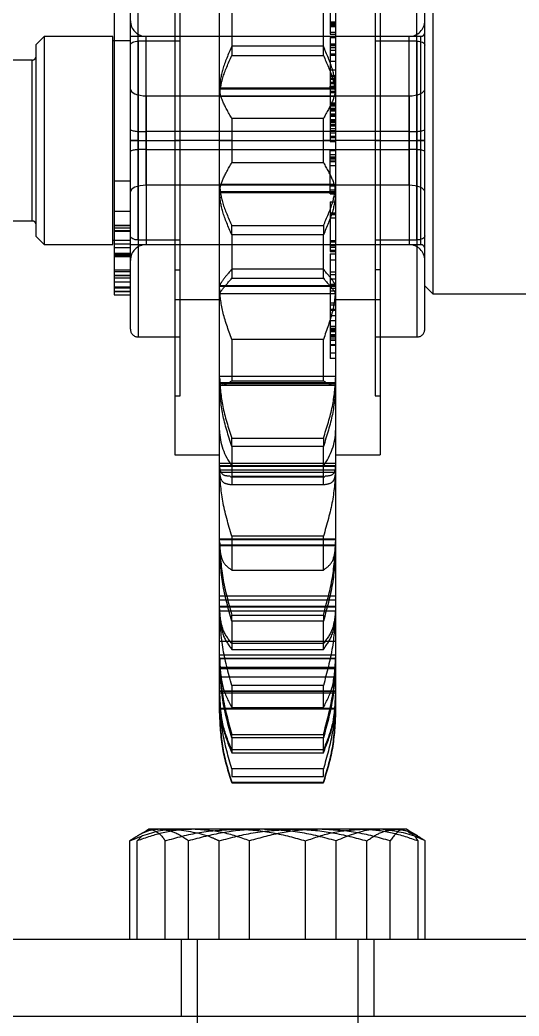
# Model space of a CAD drawing. Header units: metres. Extents: x 0 to 21025, y 0 to 14850.
# Drawn here: x 8616.1 to 8647.1, y 13042.7 to 13104.6 of the extents above; entities that cross this region are included whole.
import ezdxf

# ---------------------------------------------------------------- set-up
doc = ezdxf.new("R2010")
doc.units = ezdxf.units.M
doc.header["$LTSCALE"] = 25
doc.linetypes.add('HIDDEN2', pattern=[4.7625, 3.175, -1.5875])
doc.layers.add('SL4', color=4, linetype='Continuous')
doc.layers.add('ST1', color=7, linetype='HIDDEN2')

msp = doc.modelspace()

# ---------------------------------------------------------------- linework, layer by layer
at = {"layer": 'SL4'}
msp.add_line((8599.911, 13042.681), (8884.386, 13042.681), dxfattribs=at)
at = {"layer": 'ST1'}
for p, q in [((8625.774, 13116.665), (8625.774, 13087.227)), ((8638.524, 13116.665), (8638.524, 13087.227)), ((8626.092, 13089.082), (8626.092, 13113.001)), ((8638.205, 13113.001), (8638.205, 13089.082)), ((8623.492, 13090.937), (8623.492, 13109.336)), ((8623.492, 13097.121), (8623.492, 13109.336)), ((8640.805, 13090.937), (8640.805, 13109.336)), ((8640.805, 13097.121), (8640.805, 13109.336)), ((8623.004, 13091.185), (8623.004, 13108.848)), ((8641.294, 13091.185), (8641.294, 13108.848)), ((8628.544, 13099.906), (8628.544, 13106.148)), ((8635.754, 13106.148), (8635.754, 13099.906)), ((8641.794, 13106.646), (8641.794, 13092.299)), ((8635.419, 13106.061), (8635.419, 13103.731)), ((8622.004, 13105.245), (8622.004, 13090.001)), ((8629.305, 13105.12), (8629.305, 13102.415)), ((8634.992, 13102.415), (8634.992, 13105.12)), ((8635.419, 13104.494), (8635.754, 13104.494)), ((8635.419, 13104.419), (8635.754, 13104.419)), ((8635.419, 13104.35), (8635.754, 13104.35)), ((8635.419, 13104.292), (8635.754, 13104.292)), ((8635.419, 13104.219), (8635.754, 13104.219)), ((8635.419, 13103.862), (8635.754, 13103.862)), ((8635.419, 13103.731), (8635.754, 13103.731)), ((8617.649, 13103.596), (8617.149, 13103.096)), ((8617.149, 13094.096), (8617.149, 13103.096)), ((8617.649, 13103.596), (8617.649, 13093.843)), ((8621.904, 13103.596), (8617.649, 13103.596)), ((8621.904, 13090.646), (8621.904, 13103.596)), ((8623.004, 13103.321), (8621.904, 13103.321)), ((8623.004, 13103.321), (8622.004, 13103.321)), ((8641.044, 13103.596), (8623.004, 13103.596)), ((8626.092, 13103.305), (8623.492, 13103.305)), ((8623.492, 13103.305), (8623.492, 13084.907)), ((8640.316, 13103.596), (8623.981, 13103.596)), ((8623.981, 13096.557), (8623.981, 13103.593)), ((8623.981, 13094.342), (8623.981, 13103.575)), ((8635.419, 13103.534), (8635.419, 13102.908)), ((8635.419, 13103.534), (8635.754, 13103.534)), ((8635.419, 13103.137), (8635.754, 13103.137)), ((8635.419, 13103.07), (8635.754, 13103.07)), ((8635.419, 13103.019), (8635.754, 13103.019)), ((8640.805, 13103.305), (8638.205, 13103.305)), ((8640.316, 13096.557), (8640.316, 13103.593)), ((8640.316, 13094.342), (8640.316, 13103.575)), ((8640.805, 13103.305), (8640.805, 13084.907)), ((8641.044, 13090.664), (8641.044, 13103.579)), ((8641.044, 13090.693), (8641.044, 13103.549)), ((8634.992, 13102.988), (8629.305, 13102.988)), ((8629.305, 13102.415), (8634.992, 13102.415)), ((8635.419, 13102.908), (8635.419, 13102.514)), ((8635.419, 13102.908), (8635.754, 13102.908)), ((8635.419, 13102.745), (8635.754, 13102.745)), ((8635.419, 13102.514), (8635.419, 13100.94)), ((8635.419, 13102.514), (8635.754, 13102.514)), ((8635.419, 13102.438), (8635.754, 13102.438)), ((8616.899, 13102.121), (8602.649, 13102.121)), ((8616.899, 13092.133), (8616.899, 13102.11)), ((8616.899, 13092.128), (8616.899, 13102.104)), ((8635.419, 13102.045), (8635.754, 13102.045)), ((8635.419, 13101.517), (8635.754, 13101.517)), ((8635.419, 13101.155), (8635.754, 13101.155)), ((8635.419, 13101.122), (8635.754, 13101.122)), ((8635.419, 13100.996), (8635.754, 13100.996)), ((8635.419, 13100.94), (8635.754, 13100.94)), ((8635.419, 13100.94), (8635.419, 13100.494)), ((8635.419, 13100.753), (8635.754, 13100.753)), ((8635.419, 13100.657), (8635.754, 13100.657)), ((8635.754, 13100.369), (8628.544, 13100.369)), ((8628.544, 13100.286), (8628.544, 13100.315)), ((8635.754, 13100.315), (8628.544, 13100.315)), ((8635.419, 13100.494), (8635.754, 13100.494)), ((8635.419, 13100.457), (8635.419, 13100.494)), ((8635.419, 13100.457), (8635.754, 13100.457)), ((8635.419, 13100.413), (8635.419, 13100.457)), ((8635.419, 13100.413), (8635.419, 13100.183)), ((8635.754, 13100.413), (8635.419, 13100.413)), ((8635.419, 13100.183), (8635.754, 13100.183)), ((8635.419, 13100.183), (8635.419, 13097.067)), ((8635.754, 13100.078), (8635.419, 13100.078)), ((8635.754, 13100.315), (8635.754, 13100.286)), ((8623.981, 13099.9), (8640.316, 13099.9)), ((8623.981, 13099.9), (8623.981, 13090.667)), ((8628.544, 13099.857), (8628.544, 13099.906)), ((8635.754, 13099.857), (8628.544, 13099.857)), ((8628.544, 13093.873), (8628.544, 13099.857)), ((8635.419, 13099.894), (8635.754, 13099.894)), ((8635.419, 13099.47), (8635.754, 13099.47)), ((8635.419, 13099.375), (8635.754, 13099.375)), ((8635.419, 13099.318), (8635.754, 13099.318)), ((8635.419, 13099.296), (8635.754, 13099.296)), ((8635.754, 13099.906), (8635.754, 13099.857)), ((8635.754, 13099.857), (8635.754, 13093.873)), ((8640.316, 13099.9), (8640.316, 13090.667)), ((8635.419, 13099.275), (8635.754, 13099.275)), ((8635.419, 13099.126), (8635.754, 13099.126)), ((8635.419, 13099.082), (8635.754, 13099.082)), ((8635.419, 13099.043), (8635.754, 13099.043)), ((8635.419, 13098.968), (8635.754, 13098.968)), ((8635.419, 13098.774), (8635.754, 13098.774)), ((8635.419, 13098.745), (8635.754, 13098.745)), ((8635.419, 13098.69), (8635.754, 13098.69)), ((8629.305, 13098.493), (8629.305, 13097.121)), ((8634.992, 13098.493), (8629.305, 13098.493)), ((8634.992, 13097.121), (8634.992, 13098.493)), ((8635.419, 13098.641), (8635.754, 13098.641)), ((8635.419, 13098.435), (8635.754, 13098.435)), ((8635.419, 13098.419), (8635.754, 13098.419)), ((8635.419, 13098.418), (8635.754, 13098.418)), ((8635.419, 13098.417), (8635.754, 13098.417)), ((8635.419, 13098.403), (8635.754, 13098.403)), ((8635.419, 13098.34), (8635.754, 13098.34)), ((8635.419, 13098.258), (8635.754, 13098.258)), ((8635.419, 13098.136), (8635.754, 13098.136)), ((8635.419, 13098.107), (8635.754, 13098.107)), ((8635.419, 13098.107), (8635.754, 13098.107)), ((8635.419, 13098.105), (8635.754, 13098.105)), ((8623.981, 13097.686), (8623.981, 13090.65)), ((8640.316, 13097.686), (8623.981, 13097.686)), ((8635.419, 13098.041), (8635.754, 13098.041)), ((8635.419, 13097.861), (8635.754, 13097.861)), ((8635.419, 13097.741), (8635.754, 13097.741)), ((8635.754, 13097.586), (8635.419, 13097.586)), ((8640.316, 13097.686), (8640.316, 13090.65)), ((8623.004, 13097.121), (8623.492, 13097.121)), ((8623.492, 13097.121), (8623.004, 13097.121)), ((8623.492, 13097.121), (8623.492, 13084.906)), ((8623.492, 13097.121), (8626.092, 13097.121)), ((8628.544, 13097.121), (8625.774, 13097.121)), ((8626.092, 13097.121), (8625.774, 13097.121)), ((8628.544, 13097.121), (8629.305, 13097.121)), ((8629.305, 13097.121), (8628.544, 13097.121)), ((8629.305, 13097.121), (8629.305, 13095.75)), ((8629.305, 13097.121), (8634.992, 13097.121)), ((8634.992, 13095.75), (8634.992, 13097.121)), ((8634.992, 13097.121), (8635.754, 13097.121)), ((8635.754, 13097.121), (8634.992, 13097.121)), ((8635.419, 13097.401), (8635.754, 13097.401)), ((8635.754, 13097.297), (8635.419, 13097.297)), ((8635.419, 13097.067), (8635.754, 13097.067)), ((8638.524, 13097.121), (8635.754, 13097.121)), ((8638.205, 13097.121), (8638.524, 13097.121)), ((8638.205, 13097.121), (8640.805, 13097.121)), ((8640.805, 13097.121), (8641.294, 13097.121)), ((8641.294, 13097.121), (8640.805, 13097.121)), ((8640.805, 13097.121), (8640.805, 13084.906)), ((8623.981, 13096.557), (8640.316, 13096.557)), ((8635.419, 13096.106), (8635.419, 13096.506)), ((8635.419, 13096.506), (8635.754, 13096.506)), ((8635.419, 13096.255), (8635.754, 13096.255)), ((8629.305, 13095.75), (8634.992, 13095.75)), ((8635.419, 13096.024), (8635.419, 13096.106)), ((8635.419, 13096.106), (8635.754, 13096.106)), ((8635.419, 13096.024), (8635.754, 13096.024)), ((8635.419, 13095.821), (8635.419, 13096.024)), ((8635.419, 13095.983), (8635.754, 13095.983)), ((8635.419, 13095.855), (8635.754, 13095.855)), ((8635.419, 13094.552), (8635.419, 13095.821)), ((8635.419, 13095.821), (8635.754, 13095.821)), ((8635.419, 13095.572), (8635.754, 13095.572)), ((8622.004, 13094.605), (8623.004, 13094.605)), ((8640.316, 13094.342), (8623.981, 13094.342)), ((8635.754, 13094.385), (8628.544, 13094.385)), ((8635.419, 13094.055), (8635.419, 13094.552)), ((8617.149, 13091.146), (8617.149, 13094.096)), ((8617.649, 13093.843), (8617.649, 13090.646)), ((8628.544, 13093.928), (8628.544, 13093.956)), ((8635.754, 13093.928), (8628.544, 13093.928)), ((8635.754, 13093.873), (8628.544, 13093.873)), ((8628.544, 13093.823), (8628.544, 13093.873)), ((8628.544, 13087.597), (8628.544, 13093.823)), ((8635.419, 13094.301), (8635.754, 13094.301)), ((8635.419, 13094.055), (8635.754, 13094.055)), ((8635.419, 13093.804), (8635.419, 13094.055)), ((8635.419, 13093.804), (8635.754, 13093.804)), ((8635.754, 13093.956), (8635.754, 13093.928)), ((8635.754, 13093.873), (8635.754, 13093.823)), ((8635.754, 13093.823), (8635.754, 13087.597)), ((8635.419, 13093.304), (8635.419, 13090.899)), ((8635.419, 13093.304), (8635.754, 13093.304)), ((8622.004, 13092.731), (8623.004, 13092.731)), ((8635.419, 13092.617), (8635.754, 13092.617)), ((8635.419, 13092.596), (8635.754, 13092.596)), ((8635.419, 13092.512), (8635.754, 13092.512)), ((8602.649, 13092.121), (8616.899, 13092.121)), ((8635.419, 13092.308), (8635.754, 13092.308)), ((8641.794, 13092.299), (8641.794, 13087.596)), ((8622.004, 13091.858), (8623.004, 13091.858)), ((8623.004, 13091.811), (8622.004, 13091.811)), ((8622.004, 13091.694), (8623.004, 13091.694)), ((8622.004, 13091.534), (8623.004, 13091.534)), ((8622.004, 13091.494), (8623.004, 13091.494)), ((8629.305, 13091.254), (8629.305, 13091.827)), ((8629.305, 13091.827), (8634.992, 13091.827)), ((8629.305, 13091.254), (8629.305, 13088.556)), ((8634.992, 13091.254), (8629.305, 13091.254)), ((8634.992, 13091.827), (8634.992, 13091.254)), ((8634.992, 13088.556), (8634.992, 13091.254)), ((8617.149, 13091.146), (8617.649, 13090.646)), ((8617.649, 13090.646), (8621.904, 13090.646)), ((8621.904, 13090.921), (8623.004, 13090.921)), ((8622.004, 13090.923), (8623.004, 13090.923)), ((8622.004, 13090.921), (8623.004, 13090.921)), ((8622.004, 13090.701), (8623.004, 13090.701)), ((8623.004, 13085.395), (8623.004, 13091.185)), ((8623.004, 13090.646), (8641.044, 13090.646)), ((8623.492, 13090.937), (8626.092, 13090.937)), ((8623.981, 13090.646), (8640.316, 13090.646)), ((8635.419, 13090.899), (8635.754, 13090.899)), ((8635.419, 13090.899), (8635.419, 13090.814)), ((8635.419, 13090.814), (8635.754, 13090.814)), ((8635.419, 13090.814), (8635.419, 13090.584)), ((8638.205, 13090.937), (8640.805, 13090.937)), ((8641.294, 13085.395), (8641.294, 13091.185)), ((8623.004, 13090.444), (8622.004, 13090.444)), ((8622.004, 13090.111), (8623.004, 13090.111)), ((8623.004, 13090.035), (8622.004, 13090.035)), ((8635.419, 13090.584), (8635.419, 13090.5)), ((8635.419, 13090.584), (8635.754, 13090.584)), ((8635.419, 13090.5), (8635.754, 13090.5)), ((8635.419, 13090.5), (8635.419, 13090.296)), ((8635.419, 13090.296), (8635.754, 13090.296)), ((8635.419, 13090.296), (8635.419, 13090.211)), ((8635.419, 13090.211), (8635.754, 13090.211)), ((8635.419, 13090.08), (8635.419, 13089.702)), ((8635.419, 13090.08), (8635.754, 13090.08)), ((8622.004, 13090.001), (8623.004, 13090.001)), ((8622.004, 13090.001), (8622.004, 13089.09)), ((8622.004, 13089.919), (8623.004, 13089.919)), ((8635.419, 13089.702), (8635.419, 13088.795)), ((8635.419, 13089.702), (8635.754, 13089.702)), ((8622.004, 13089.09), (8623.004, 13089.09)), ((8622.004, 13089.09), (8622.004, 13088.03)), ((8622.004, 13088.972), (8623.004, 13088.972)), ((8625.774, 13089.082), (8626.092, 13089.082)), ((8626.092, 13081.242), (8626.092, 13089.082)), ((8634.992, 13089.122), (8629.305, 13089.122)), ((8635.419, 13088.956), (8635.754, 13088.956)), ((8635.419, 13088.795), (8635.419, 13088.193)), ((8635.419, 13088.795), (8635.754, 13088.795)), ((8638.524, 13089.082), (8638.205, 13089.082)), ((8638.205, 13089.082), (8638.205, 13081.242)), ((8622.004, 13088.744), (8623.004, 13088.744)), ((8622.004, 13088.719), (8623.004, 13088.719)), ((8622.004, 13088.588), (8623.004, 13088.588)), ((8622.004, 13088.335), (8623.004, 13088.335)), ((8629.305, 13088.556), (8634.992, 13088.556)), ((8635.419, 13088.511), (8635.754, 13088.511)), ((8635.419, 13088.193), (8635.419, 13087.765)), ((8635.419, 13088.193), (8635.754, 13088.193)), ((8622.004, 13088.03), (8623.004, 13088.03)), ((8622.004, 13088.03), (8622.004, 13087.741)), ((8622.004, 13087.971), (8623.004, 13087.971)), ((8622.004, 13087.76), (8623.004, 13087.76)), ((8622.004, 13087.741), (8622.004, 13087.524)), ((8622.004, 13087.741), (8623.004, 13087.741)), ((8635.754, 13088.088), (8628.544, 13088.088)), ((8628.544, 13087.965), (8628.544, 13088.035)), ((8635.754, 13088.035), (8628.544, 13088.035)), ((8628.544, 13087.592), (8628.544, 13087.597)), ((8635.754, 13087.592), (8628.544, 13087.592)), ((8628.544, 13081.984), (8628.544, 13087.592)), ((8635.419, 13087.949), (8635.754, 13087.949)), ((8635.419, 13087.765), (8635.419, 13086.914)), ((8635.419, 13087.765), (8635.754, 13087.765)), ((8635.754, 13088.035), (8635.754, 13087.965)), ((8635.754, 13087.597), (8635.754, 13087.592)), ((8635.754, 13087.592), (8635.754, 13081.984)), ((8641.294, 13088.096), (8641.794, 13087.596)), ((8641.794, 13087.596), (8842.504, 13087.596)), ((8622.004, 13087.524), (8623.004, 13087.524)), ((8625.774, 13087.227), (8628.544, 13087.227)), ((8625.774, 13087.227), (8625.774, 13077.577)), ((8635.419, 13087.021), (8635.754, 13087.021)), ((8635.419, 13086.914), (8635.754, 13086.914)), ((8635.419, 13086.914), (8635.419, 13083.568)), ((8635.754, 13087.227), (8638.524, 13087.227)), ((8638.524, 13087.227), (8638.524, 13077.577)), ((8635.419, 13086.643), (8635.754, 13086.643)), ((8635.419, 13086.58), (8635.754, 13086.58)), ((8635.419, 13086.232), (8635.754, 13086.232)), ((8635.419, 13085.935), (8635.754, 13085.935)), ((8635.419, 13085.575), (8635.754, 13085.575)), ((8635.419, 13085.452), (8635.754, 13085.452)), ((8635.419, 13085.395), (8635.754, 13085.395)), ((8635.419, 13085.331), (8635.754, 13085.331)), ((8635.419, 13085.308), (8635.754, 13085.308)), ((8635.419, 13085.242), (8635.754, 13085.242)), ((8635.419, 13085.051), (8635.754, 13085.051)), ((8623.492, 13084.906), (8626.092, 13084.906)), ((8629.305, 13084.758), (8629.305, 13082.18)), ((8634.992, 13084.758), (8629.305, 13084.758)), ((8634.992, 13082.18), (8634.992, 13084.758)), ((8635.419, 13084.972), (8635.754, 13084.972)), ((8635.419, 13084.948), (8635.754, 13084.948)), ((8635.419, 13084.846), (8635.754, 13084.846)), ((8635.419, 13084.738), (8635.754, 13084.738)), ((8635.419, 13084.726), (8635.754, 13084.726)), ((8635.419, 13084.723), (8635.754, 13084.723)), ((8635.419, 13084.701), (8635.754, 13084.701)), ((8635.419, 13084.444), (8635.754, 13084.444)), ((8635.419, 13084.44), (8635.754, 13084.44)), ((8638.205, 13084.906), (8640.805, 13084.906)), ((8635.419, 13084.388), (8635.754, 13084.388)), ((8635.754, 13083.903), (8635.419, 13083.903)), ((8635.754, 13083.568), (8635.419, 13083.568)), ((8635.754, 13082.45), (8628.544, 13082.45)), ((8628.544, 13081.895), (8628.544, 13082.061)), ((8635.754, 13082.061), (8628.544, 13082.061)), ((8635.754, 13082.033), (8628.544, 13082.033)), ((8635.754, 13081.984), (8628.544, 13081.984)), ((8628.544, 13081.895), (8628.544, 13081.984)), ((8629.305, 13082.18), (8634.992, 13082.18)), ((8635.754, 13081.984), (8635.754, 13081.895)), ((8628.541, 13081.902), (8635.756, 13081.902)), ((8628.544, 13079.095), (8628.544, 13081.895)), ((8635.754, 13081.895), (8635.754, 13079.095)), ((8625.774, 13081.242), (8626.092, 13081.242)), ((8638.205, 13081.242), (8638.524, 13081.242)), ((8628.544, 13076.437), (8628.544, 13079.095)), ((8635.754, 13079.095), (8635.754, 13076.437)), ((8629.305, 13078.096), (8629.305, 13078.607)), ((8629.305, 13078.607), (8634.992, 13078.607)), ((8634.992, 13078.607), (8634.992, 13078.096)), ((8629.305, 13078.096), (8629.305, 13076.901)), ((8634.992, 13078.096), (8629.305, 13078.096)), ((8634.992, 13076.901), (8634.992, 13078.096)), ((8625.774, 13077.577), (8628.544, 13077.577)), ((8635.754, 13077.039), (8628.544, 13077.039)), ((8635.754, 13077.577), (8638.524, 13077.577)), ((8635.754, 13076.896), (8628.544, 13076.896)), ((8635.754, 13076.851), (8628.544, 13076.851)), ((8628.544, 13076.748), (8628.544, 13076.851)), ((8628.544, 13076.851), (8628.544, 13076.748)), ((8635.754, 13076.633), (8628.544, 13076.633)), ((8635.754, 13076.476), (8628.544, 13076.476)), ((8628.544, 13071.92), (8628.544, 13076.437)), ((8629.305, 13076.901), (8634.992, 13076.901)), ((8629.305, 13076.901), (8629.305, 13075.73)), ((8634.992, 13075.73), (8634.992, 13076.901)), ((8635.754, 13076.851), (8635.754, 13076.748)), ((8635.754, 13076.748), (8635.754, 13076.851)), ((8635.754, 13076.437), (8635.754, 13071.92)), ((8629.222, 13076.217), (8635.076, 13076.217)), ((8634.992, 13076.221), (8629.305, 13076.221)), ((8629.305, 13075.73), (8634.992, 13075.73)), ((8635.754, 13072.325), (8628.544, 13072.325)), ((8635.754, 13072.285), (8628.544, 13072.285)), ((8629.305, 13072.514), (8629.305, 13070.413)), ((8634.992, 13072.514), (8629.305, 13072.514)), ((8634.992, 13070.413), (8634.992, 13072.514)), ((8635.754, 13071.959), (8628.544, 13071.959)), ((8628.544, 13071.899), (8628.544, 13071.959)), ((8635.754, 13071.92), (8628.544, 13071.92)), ((8628.544, 13071.805), (8628.544, 13071.92)), ((8628.544, 13067.771), (8628.544, 13071.805)), ((8635.754, 13071.805), (8635.754, 13071.959)), ((8635.754, 13071.92), (8635.754, 13071.805)), ((8635.754, 13071.805), (8635.754, 13067.771)), ((8629.305, 13070.413), (8634.992, 13070.413)), ((8635.754, 13068.799), (8628.544, 13068.799)), ((8635.754, 13068.534), (8628.544, 13068.534)), ((8635.754, 13068.144), (8628.544, 13068.144)), ((8635.754, 13068.112), (8628.544, 13068.112)), ((8635.754, 13067.85), (8628.544, 13067.85)), ((8628.544, 13064.896), (8628.544, 13067.771)), ((8635.754, 13067.771), (8635.754, 13064.896)), ((8629.305, 13067.232), (8629.305, 13067.619)), ((8629.305, 13067.619), (8634.992, 13067.619)), ((8634.992, 13067.232), (8629.305, 13067.232)), ((8629.305, 13067.232), (8629.305, 13065.484)), ((8634.992, 13067.619), (8634.992, 13067.232)), ((8634.992, 13065.484), (8634.992, 13067.232)), ((8635.754, 13065.97), (8628.544, 13065.97)), ((8634.992, 13065.841), (8629.305, 13065.841)), ((8629.305, 13065.484), (8634.992, 13065.484)), ((8635.754, 13065.115), (8628.544, 13065.115)), ((8628.544, 13064.919), (8628.544, 13064.824)), ((8635.754, 13064.919), (8628.544, 13064.919)), ((8628.544, 13064.824), (8628.544, 13064.919)), ((8635.754, 13064.896), (8628.544, 13064.896)), ((8628.544, 13064.768), (8628.544, 13064.896)), ((8628.544, 13062.646), (8628.544, 13064.768)), ((8635.754, 13064.896), (8635.754, 13064.768)), ((8635.754, 13064.768), (8635.754, 13062.646)), ((8635.754, 13064.365), (8628.544, 13064.365)), ((8635.754, 13064.273), (8628.544, 13064.273)), ((8635.754, 13063.762), (8628.544, 13063.762)), ((8635.754, 13062.887), (8628.544, 13062.887)), ((8635.754, 13062.872), (8628.544, 13062.872)), ((8635.754, 13062.755), (8628.544, 13062.755)), ((8634.992, 13063.238), (8629.305, 13063.238)), ((8629.305, 13063.238), (8629.305, 13061.867)), ((8634.992, 13061.867), (8634.992, 13063.238)), ((8628.544, 13061.759), (8628.544, 13062.646)), ((8635.754, 13062.646), (8635.754, 13061.759)), ((8628.544, 13061.805), (8628.544, 13061.679)), ((8635.754, 13061.805), (8628.544, 13061.805)), ((8635.754, 13061.763), (8628.544, 13061.763)), ((8635.754, 13061.759), (8628.544, 13061.759)), ((8628.544, 13061.633), (8628.544, 13061.759)), ((8628.544, 13061.514), (8628.544, 13061.633)), ((8629.305, 13061.867), (8634.992, 13061.867)), ((8635.754, 13061.679), (8635.754, 13061.805)), ((8635.754, 13061.759), (8635.754, 13061.633)), ((8635.754, 13061.633), (8635.754, 13061.514)), ((8629.305, 13059.974), (8629.305, 13060.19)), ((8629.305, 13060.19), (8634.992, 13060.19)), ((8634.992, 13059.974), (8629.305, 13059.974)), ((8629.305, 13059.974), (8629.305, 13059.054)), ((8634.992, 13060.19), (8634.992, 13059.974)), ((8634.992, 13059.054), (8634.992, 13059.974)), ((8634.992, 13059.233), (8629.305, 13059.233)), ((8629.305, 13059.054), (8634.992, 13059.054)), ((8629.305, 13058.049), (8629.305, 13057.573)), ((8634.992, 13058.049), (8629.305, 13058.049)), ((8634.992, 13057.573), (8634.992, 13058.049)), ((8629.305, 13057.573), (8634.992, 13057.573)), ((8629.305, 13057.196), (8629.305, 13057.216)), ((8629.305, 13057.216), (8634.992, 13057.216)), ((8634.992, 13057.196), (8629.305, 13057.196)), ((8629.305, 13057.196), (8629.305, 13057.181)), ((8629.305, 13057.181), (8634.992, 13057.181)), ((8634.992, 13057.216), (8634.992, 13057.196)), ((8634.992, 13057.181), (8634.992, 13057.196)), ((8624.003, 13054.209), (8623.436, 13053.882)), ((8624.149, 13054.294), (8624.003, 13054.209)), ((8624.292, 13054.294), (8624.149, 13054.294)), ((8629.526, 13054.294), (8624.292, 13054.294)), ((8637.383, 13054.294), (8629.526, 13054.294)), ((8640.149, 13054.294), (8637.383, 13054.294)), ((8640.295, 13054.209), (8640.149, 13054.294)), ((8640.861, 13053.882), (8640.295, 13054.209)), ((8622.977, 13047.444), (8622.977, 13053.579)), ((8623.421, 13053.579), (8623.76, 13053.916)), ((8623.421, 13047.444), (8623.421, 13053.579)), ((8625.162, 13047.444), (8625.162, 13053.579)), ((8626.606, 13047.444), (8626.606, 13053.579)), ((8628.52, 13047.444), (8628.52, 13053.579)), ((8630.408, 13047.444), (8630.408, 13053.579)), ((8633.889, 13047.444), (8633.889, 13053.579)), ((8635.777, 13047.444), (8635.777, 13053.579)), ((8637.691, 13047.444), (8637.691, 13053.579)), ((8639.135, 13047.444), (8639.135, 13053.579)), ((8640.876, 13047.444), (8640.876, 13053.579)), ((8641.32, 13047.444), (8641.32, 13053.579)), ((8672.384, 13047.444), (8610.146, 13047.444)), ((8626.149, 13047.444), (8626.149, 13042.681)), ((8627.149, 13047.444), (8627.149, 13018.272)), ((8637.149, 13018.272), (8637.149, 13047.444)), ((8638.149, 13042.681), (8638.149, 13047.444))]:
    msp.add_line(p, q, dxfattribs=at)
at = {"layer": 'ST1', "flags": 128}
for points in [[(8623.004, 13103.058), (8623.013, 13103.106), (8623.041, 13103.152), (8623.086, 13103.195), (8623.147, 13103.233), (8623.221, 13103.263), (8623.305, 13103.286), (8623.397, 13103.3), (8623.492, 13103.305)], [(8640.805, 13103.305), (8640.9, 13103.3), (8640.992, 13103.286), (8641.076, 13103.263), (8641.15, 13103.233), (8641.211, 13103.195), (8641.256, 13103.152), (8641.284, 13103.106), (8641.294, 13103.058)], [(8623.004, 13100.319), (8623.022, 13100.238), (8623.078, 13100.159), (8623.168, 13100.086), (8623.29, 13100.023), (8623.438, 13099.971), (8623.607, 13099.932), (8623.79, 13099.908), (8623.981, 13099.9)], [(8640.316, 13099.9), (8640.507, 13099.908), (8640.69, 13099.932), (8640.859, 13099.971), (8641.007, 13100.023), (8641.129, 13100.086), (8641.219, 13100.159), (8641.275, 13100.238), (8641.294, 13100.319)], [(8623.981, 13094.342), (8623.79, 13094.334), (8623.607, 13094.31), (8623.438, 13094.272), (8623.29, 13094.219), (8623.168, 13094.156), (8623.078, 13094.083), (8623.022, 13094.005), (8623.004, 13093.923)], [(8641.294, 13093.923), (8641.275, 13094.005), (8641.219, 13094.083), (8641.129, 13094.156), (8641.007, 13094.219), (8640.859, 13094.272), (8640.69, 13094.31), (8640.507, 13094.334), (8640.316, 13094.342)], [(8623.492, 13090.937), (8623.397, 13090.942), (8623.305, 13090.956), (8623.221, 13090.979), (8623.147, 13091.01), (8623.086, 13091.047), (8623.041, 13091.09), (8623.013, 13091.136), (8623.004, 13091.185)], [(8641.294, 13091.185), (8641.284, 13091.136), (8641.256, 13091.09), (8641.211, 13091.047), (8641.15, 13091.01), (8641.076, 13090.979), (8640.992, 13090.956), (8640.9, 13090.942), (8640.805, 13090.937)]]:
    msp.add_lwpolyline(points, dxfattribs=at)
at = {"layer": 'ST1'}
for centre, radius, start, end in [((8623.981, 13104.573), 0.977, 180, 270), ((8640.316, 13104.573), 0.977, 270, 0), ((8641.044, 13103.846), 0.25, 270, 0), ((8616.899, 13102.371), 0.25, 270, 0), ((8623.738, 13100.552), 2.877, 255.20406, 274.83381), ((8640.559, 13100.552), 2.877, 265.16619, 284.79594), ((8623.738, 13093.69), 2.877, 85.16619, 104.79594), ((8640.559, 13093.69), 2.877, 75.20406, 94.83381), ((8616.899, 13091.871), 0.25, 0, 90), ((8623.981, 13089.669), 0.977, 90, 180), ((8640.316, 13089.669), 0.977, 0, 90), ((8641.044, 13090.396), 0.25, 0, 90), ((8623.492, 13085.395), 0.489, 180, 270), ((8640.805, 13085.395), 0.489, 270, 0), ((8632.301, 13079.171), 3.759, 181.16395, 217.14838), ((8631.996, 13079.171), 3.759, 322.85162, 358.83605)]:
    msp.add_arc(centre, radius, start, end, dxfattribs=at)
for points, knots in [([(8629.305, 13102.988), (8629.089, 13102.488), (8628.657, 13101.488), (8628.581, 13100.776), (8628.544, 13100.42)], [0, 0, 0, 0, 0.500152, 1, 1, 1, 1]), ([(8628.544, 13099.906), (8628.581, 13100.251), (8628.657, 13100.942), (8629.089, 13101.924), (8629.305, 13102.415)], [0, 0, 0, 0, 0.49948, 1, 1, 1, 1]), ([(8635.754, 13100.42), (8635.716, 13100.775), (8635.641, 13101.488), (8635.208, 13102.487), (8634.992, 13102.988)], [0, 0, 0, 0, 0.499124, 1, 1, 1, 1]), ([(8634.992, 13102.415), (8635.208, 13101.924), (8635.64, 13100.942), (8635.716, 13100.251), (8635.754, 13099.906)], [0, 0, 0, 0, 0.500513, 1, 1, 1, 1]), ([(8629.305, 13098.493), (8629.089, 13098.874), (8628.657, 13099.635), (8628.581, 13100.069), (8628.544, 13100.286)], [0, 0, 0, 0, 0.500133, 1, 1, 1, 1]), ([(8635.754, 13100.286), (8635.716, 13100.07), (8635.641, 13099.636), (8635.208, 13098.874), (8634.992, 13098.493)], [0, 0, 0, 0, 0.499098, 1, 1, 1, 1]), ([(8628.544, 13093.956), (8628.581, 13094.173), (8628.657, 13094.607), (8629.089, 13095.368), (8629.305, 13095.75)], [0, 0, 0, 0, 0.499098, 1, 1, 1, 1]), ([(8634.992, 13095.75), (8635.208, 13095.369), (8635.64, 13094.607), (8635.716, 13094.173), (8635.754, 13093.956)], [0, 0, 0, 0, 0.500133, 1, 1, 1, 1]), ([(8628.544, 13094.336), (8628.581, 13093.991), (8628.657, 13093.3), (8629.089, 13092.318), (8629.305, 13091.827)], [0, 0, 0, 0, 0.49948, 1, 1, 1, 1]), ([(8629.305, 13091.254), (8629.089, 13091.754), (8628.657, 13092.754), (8628.581, 13093.466), (8628.544, 13093.823)], [0, 0, 0, 0, 0.500152, 1, 1, 1, 1]), ([(8634.992, 13091.827), (8635.208, 13092.318), (8635.64, 13093.3), (8635.716, 13093.991), (8635.754, 13094.336)], [0, 0, 0, 0, 0.500513, 1, 1, 1, 1]), ([(8635.754, 13093.823), (8635.716, 13093.467), (8635.641, 13092.755), (8635.208, 13091.755), (8634.992, 13091.254)], [0, 0, 0, 0, 0.499124, 1, 1, 1, 1]), ([(8629.305, 13089.122), (8629.089, 13088.862), (8628.657, 13088.342), (8628.581, 13088.177), (8628.544, 13088.095)], [0, 0, 0, 0, 0.500529, 1, 1, 1, 1]), ([(8635.754, 13088.095), (8635.716, 13088.177), (8635.64, 13088.342), (8635.208, 13088.862), (8634.992, 13089.122)], [0, 0, 0, 0, 0.499464, 1, 1, 1, 1]), ([(8628.544, 13087.597), (8628.581, 13087.668), (8628.657, 13087.809), (8629.089, 13088.307), (8629.305, 13088.556)], [0, 0, 0, 0, 0.499459, 1, 1, 1, 1]), ([(8634.992, 13088.556), (8635.208, 13088.307), (8635.64, 13087.809), (8635.716, 13087.668), (8635.754, 13087.597)], [0, 0, 0, 0, 0.500534, 1, 1, 1, 1]), ([(8629.305, 13084.758), (8629.089, 13085.353), (8628.657, 13086.543), (8628.581, 13087.491), (8628.544, 13087.965)], [0, 0, 0, 0, 0.500534, 1, 1, 1, 1]), ([(8635.754, 13087.965), (8635.716, 13087.491), (8635.64, 13086.543), (8635.208, 13085.353), (8634.992, 13084.758)], [0, 0, 0, 0, 0.499459, 1, 1, 1, 1]), ([(8628.544, 13082.363), (8628.581, 13081.785), (8628.657, 13080.628), (8629.089, 13079.281), (8629.305, 13078.607)], [0, 0, 0, 0, 0.499427, 1, 1, 1, 1]), ([(8628.7, 13081.935), (8628.713, 13081.925), (8628.782, 13081.867), (8629.07, 13082.04), (8629.305, 13082.18)], [0, 0, 0, 0, 0.183122, 1, 1, 1, 1]), ([(8634.992, 13078.607), (8635.208, 13079.28), (8635.64, 13080.627), (8635.716, 13081.785), (8635.754, 13082.363)], [0, 0, 0, 0, 0.5003717, 1, 1, 1, 1]), ([(8634.992, 13082.18), (8635.227, 13082.04), (8635.515, 13081.868), (8635.584, 13081.925), (8635.597, 13081.935)], [0, 0, 0, 0, 0.815701, 1, 1, 1, 1]), ([(8629.305, 13078.096), (8629.089, 13078.776), (8628.657, 13080.134), (8628.581, 13081.309), (8628.544, 13081.895)], [0, 0, 0, 0, 0.5001333, 1, 1, 1, 1]), ([(8635.754, 13081.895), (8635.716, 13081.309), (8635.641, 13080.135), (8635.208, 13078.777), (8634.992, 13078.096)], [0, 0, 0, 0, 0.499098, 1, 1, 1, 1]), ([(8629.222, 13076.24), (8629.04, 13076.252), (8628.644, 13076.278), (8628.579, 13076.655), (8628.544, 13076.859)], [0, 0, 0, 0, 0.4599897, 1, 1, 1, 1]), ([(8629.305, 13072.514), (8629.089, 13073.252), (8628.657, 13074.727), (8628.581, 13076.075), (8628.544, 13076.748)], [0, 0, 0, 0, 0.500513, 1, 1, 1, 1]), ([(8628.544, 13076.437), (8628.581, 13076.224), (8628.657, 13075.798), (8629.089, 13075.753), (8629.305, 13075.73)], [0, 0, 0, 0, 0.499098, 1, 1, 1, 1]), ([(8635.754, 13076.748), (8635.716, 13076.075), (8635.64, 13074.727), (8635.208, 13073.252), (8634.992, 13072.514)], [0, 0, 0, 0, 0.49948, 1, 1, 1, 1]), ([(8634.992, 13075.73), (8635.208, 13075.753), (8635.64, 13075.798), (8635.716, 13076.224), (8635.754, 13076.437)], [0, 0, 0, 0, 0.500133, 1, 1, 1, 1]), ([(8635.754, 13076.859), (8635.718, 13076.655), (8635.653, 13076.278), (8635.257, 13076.252), (8635.076, 13076.24)], [0, 0, 0, 0, 0.5400023, 1, 1, 1, 1]), ([(8628.544, 13072.17), (8628.581, 13071.429), (8628.657, 13069.945), (8629.089, 13068.395), (8629.305, 13067.619)], [0, 0, 0, 0, 0.499098, 1, 1, 1, 1]), ([(8634.992, 13067.619), (8635.208, 13068.394), (8635.64, 13069.944), (8635.716, 13071.428), (8635.754, 13072.17)], [0, 0, 0, 0, 0.500133, 1, 1, 1, 1]), ([(8628.544, 13071.899), (8628.581, 13071.558), (8628.657, 13070.875), (8629.089, 13070.567), (8629.305, 13070.413)], [0, 0, 0, 0, 0.499464, 1, 1, 1, 1]), ([(8629.305, 13067.232), (8629.089, 13068.01), (8628.657, 13069.564), (8628.581, 13071.058), (8628.544, 13071.805)], [0, 0, 0, 0, 0.500534, 1, 1, 1, 1]), ([(8634.992, 13070.413), (8635.208, 13070.567), (8635.64, 13070.875), (8635.716, 13071.558), (8635.754, 13071.899)], [0, 0, 0, 0, 0.500529, 1, 1, 1, 1]), ([(8635.754, 13071.805), (8635.716, 13071.058), (8635.64, 13069.564), (8635.208, 13068.01), (8634.992, 13067.232)], [0, 0, 0, 0, 0.499459, 1, 1, 1, 1]), ([(8629.305, 13065.841), (8629.089, 13066.122), (8628.657, 13066.684), (8628.581, 13067.606), (8628.544, 13068.066)], [0, 0, 0, 0, 0.5002609, 1, 1, 1, 1]), ([(8629.305, 13063.238), (8629.089, 13064.03), (8628.657, 13065.612), (8628.581, 13067.197), (8628.544, 13067.989)], [0, 0, 0, 0, 0.500372, 1, 1, 1, 1]), ([(8628.544, 13067.771), (8628.581, 13067.301), (8628.657, 13066.36), (8629.089, 13065.777), (8629.305, 13065.484)], [0, 0, 0, 0, 0.499124, 1, 1, 1, 1]), ([(8635.754, 13068.066), (8635.716, 13067.606), (8635.64, 13066.684), (8635.208, 13066.122), (8634.992, 13065.841)], [0, 0, 0, 0, 0.499419, 1, 1, 1, 1]), ([(8635.754, 13067.989), (8635.716, 13067.197), (8635.64, 13065.612), (8635.208, 13064.03), (8634.992, 13063.238)], [0, 0, 0, 0, 0.499427, 1, 1, 1, 1]), ([(8634.992, 13065.484), (8635.208, 13065.776), (8635.64, 13066.36), (8635.716, 13067.301), (8635.754, 13067.771)], [0, 0, 0, 0, 0.500152, 1, 1, 1, 1]), ([(8628.544, 13064.986), (8628.581, 13064.171), (8628.657, 13062.539), (8629.089, 13060.974), (8629.305, 13060.19)], [0, 0, 0, 0, 0.4994185, 1, 1, 1, 1]), ([(8628.544, 13064.824), (8628.581, 13064.249), (8628.657, 13063.097), (8629.089, 13062.277), (8629.305, 13061.867)], [0, 0, 0, 0, 0.499479, 1, 1, 1, 1]), ([(8629.305, 13059.974), (8629.089, 13060.756), (8628.657, 13062.317), (8628.581, 13063.951), (8628.544, 13064.768)], [0, 0, 0, 0, 0.500513, 1, 1, 1, 1]), ([(8634.992, 13060.19), (8635.208, 13060.973), (8635.64, 13062.539), (8635.716, 13064.171), (8635.754, 13064.986)], [0, 0, 0, 0, 0.500261, 1, 1, 1, 1]), ([(8634.992, 13061.867), (8635.208, 13062.277), (8635.64, 13063.097), (8635.716, 13064.249), (8635.754, 13064.824)], [0, 0, 0, 0, 0.500514, 1, 1, 1, 1]), ([(8635.754, 13064.768), (8635.716, 13063.951), (8635.64, 13062.317), (8635.208, 13060.756), (8634.992, 13059.974)], [0, 0, 0, 0, 0.49948, 1, 1, 1, 1]), ([(8629.305, 13059.233), (8629.089, 13059.751), (8628.657, 13060.785), (8628.581, 13062.114), (8628.544, 13062.778)], [0, 0, 0, 0, 0.500133, 1, 1, 1, 1]), ([(8635.754, 13062.778), (8635.716, 13062.115), (8635.641, 13060.785), (8635.208, 13059.751), (8634.992, 13059.233)], [0, 0, 0, 0, 0.499098, 1, 1, 1, 1]), ([(8629.305, 13058.049), (8629.089, 13058.799), (8628.657, 13060.296), (8628.581, 13061.928), (8628.544, 13062.743)], [0, 0, 0, 0, 0.500133, 1, 1, 1, 1]), ([(8628.544, 13062.646), (8628.581, 13061.975), (8628.657, 13060.632), (8629.089, 13059.581), (8629.305, 13059.054)], [0, 0, 0, 0, 0.499464, 1, 1, 1, 1]), ([(8635.754, 13062.743), (8635.716, 13061.929), (8635.641, 13060.298), (8635.208, 13058.8), (8634.992, 13058.049)], [0, 0, 0, 0, 0.499098, 1, 1, 1, 1]), ([(8634.992, 13059.054), (8635.208, 13059.581), (8635.64, 13060.632), (8635.716, 13061.975), (8635.754, 13062.646)], [0, 0, 0, 0, 0.500529, 1, 1, 1, 1]), ([(8628.544, 13061.679), (8628.581, 13060.888), (8628.657, 13059.305), (8629.089, 13057.913), (8629.305, 13057.216)], [0, 0, 0, 0, 0.499479, 1, 1, 1, 1]), ([(8629.305, 13057.196), (8629.089, 13057.887), (8628.657, 13059.268), (8628.581, 13060.845), (8628.544, 13061.633)], [0, 0, 0, 0, 0.500372, 1, 1, 1, 1]), ([(8634.992, 13057.216), (8635.208, 13057.913), (8635.64, 13059.305), (8635.716, 13060.888), (8635.754, 13061.679)], [0, 0, 0, 0, 0.500514, 1, 1, 1, 1]), ([(8635.754, 13061.633), (8635.716, 13060.845), (8635.64, 13059.269), (8635.208, 13057.887), (8634.992, 13057.196)], [0, 0, 0, 0, 0.499427, 1, 1, 1, 1]), ([(8622.977, 13053.579), (8623.696, 13053.877), (8624.61, 13054.256), (8625.548, 13054.287), (8625.749, 13054.294)], [0, 0, 0, 0, 0.785622, 1, 1, 1, 1]), ([(8624.792, 13054.294), (8624.749, 13054.293), (8624.423, 13054.286), (8623.809, 13054.13), (8623.256, 13053.764), (8622.977, 13053.579)], [0, 0, 0, 0, 0.070086, 0.530782, 1, 1, 1, 1]), ([(8626.915, 13054.294), (8626.832, 13054.293), (8626.205, 13054.286), (8625.023, 13054.13), (8623.958, 13053.764), (8623.421, 13053.579)], [0, 0, 0, 0, 0.0700858, 0.5307822, 1, 1, 1, 1]), ([(8624.008, 13054.163), (8624.039, 13054.199), (8624.133, 13054.305), (8624.229, 13054.298), (8624.292, 13054.294)], [0, 0, 0, 0, 0.338112, 1, 1, 1, 1]), ([(8624.292, 13054.294), (8624.531, 13054.199), (8624.826, 13054.082), (8625.109, 13053.659), (8625.162, 13053.579)], [0, 0, 0, 0, 0.811304, 1, 1, 1, 1]), ([(8626.606, 13053.579), (8626.311, 13053.779), (8625.717, 13054.182), (8625.102, 13054.256), (8624.792, 13054.294)], [0, 0, 0, 0, 0.495458, 1, 1, 1, 1]), ([(8625.162, 13053.579), (8625.871, 13053.779), (8627.301, 13054.182), (8628.78, 13054.256), (8629.526, 13054.294)], [0, 0, 0, 0, 0.495458, 1, 1, 1, 1]), ([(8625.749, 13054.294), (8626.51, 13054.199), (8627.448, 13054.082), (8628.35, 13053.659), (8628.52, 13053.579)], [0, 0, 0, 0, 0.811304, 1, 1, 1, 1]), ([(8631.192, 13054.294), (8631.083, 13054.293), (8630.26, 13054.286), (8628.708, 13054.13), (8627.311, 13053.764), (8626.606, 13053.579)], [0, 0, 0, 0, 0.070086, 0.530782, 1, 1, 1, 1]), ([(8630.408, 13053.579), (8629.84, 13053.779), (8628.695, 13054.182), (8627.512, 13054.256), (8626.915, 13054.294)], [0, 0, 0, 0, 0.495458, 1, 1, 1, 1]), ([(8628.52, 13053.579), (8629.265, 13053.779), (8630.768, 13054.182), (8632.322, 13054.256), (8633.105, 13054.294)], [0, 0, 0, 0, 0.495458, 1, 1, 1, 1]), ([(8629.526, 13054.294), (8629.629, 13054.293), (8630.413, 13054.286), (8631.889, 13054.13), (8633.219, 13053.764), (8633.889, 13053.579)], [0, 0, 0, 0, 0.070086, 0.530782, 1, 1, 1, 1]), ([(8634.771, 13054.294), (8634.668, 13054.293), (8633.885, 13054.286), (8632.408, 13054.13), (8631.078, 13053.764), (8630.408, 13053.579)], [0, 0, 0, 0, 0.070086, 0.530782, 1, 1, 1, 1]), ([(8635.777, 13053.579), (8635.033, 13053.779), (8633.529, 13054.182), (8631.976, 13054.256), (8631.192, 13054.294)], [0, 0, 0, 0, 0.495458, 1, 1, 1, 1]), ([(8633.105, 13054.294), (8633.214, 13054.293), (8634.037, 13054.286), (8635.589, 13054.13), (8636.986, 13053.764), (8637.691, 13053.579)], [0, 0, 0, 0, 0.070086, 0.530782, 1, 1, 1, 1]), ([(8633.889, 13053.579), (8634.457, 13053.779), (8635.602, 13054.182), (8636.785, 13054.256), (8637.383, 13054.294)], [0, 0, 0, 0, 0.495458, 1, 1, 1, 1]), ([(8639.135, 13053.579), (8638.426, 13053.779), (8636.996, 13054.182), (8635.517, 13054.256), (8634.771, 13054.294)], [0, 0, 0, 0, 0.495458, 1, 1, 1, 1]), ([(8638.549, 13054.294), (8638.348, 13054.287), (8637.41, 13054.256), (8636.496, 13053.877), (8635.777, 13053.579)], [0, 0, 0, 0, 0.214378, 1, 1, 1, 1]), ([(8637.383, 13054.294), (8637.465, 13054.293), (8638.092, 13054.286), (8639.275, 13054.13), (8640.339, 13053.764), (8640.876, 13053.579)], [0, 0, 0, 0, 0.0700858, 0.5307822, 1, 1, 1, 1]), ([(8637.691, 13053.579), (8637.986, 13053.779), (8638.581, 13054.182), (8639.195, 13054.256), (8639.505, 13054.294)], [0, 0, 0, 0, 0.495458, 1, 1, 1, 1]), ([(8641.32, 13053.579), (8641.15, 13053.659), (8640.248, 13054.082), (8639.31, 13054.199), (8638.549, 13054.294)], [0, 0, 0, 0, 0.188696, 1, 1, 1, 1]), ([(8640.005, 13054.294), (8639.942, 13054.287), (8639.648, 13054.256), (8639.36, 13053.877), (8639.135, 13053.579)], [0, 0, 0, 0, 0.214378, 1, 1, 1, 1]), ([(8639.505, 13054.294), (8639.548, 13054.293), (8639.874, 13054.286), (8640.488, 13054.13), (8641.041, 13053.764), (8641.32, 13053.579)], [0, 0, 0, 0, 0.070086, 0.530782, 1, 1, 1, 1]), ([(8640.876, 13053.579), (8640.822, 13053.661), (8640.631, 13053.952), (8640.433, 13054.037), (8640.29, 13054.099)], [0, 0, 0, 0, 0.279718, 1, 1, 1, 1])]:
    msp.add_open_spline(points, degree=3, knots=knots, dxfattribs=at)

doc.saveas('drawing.dxf')
